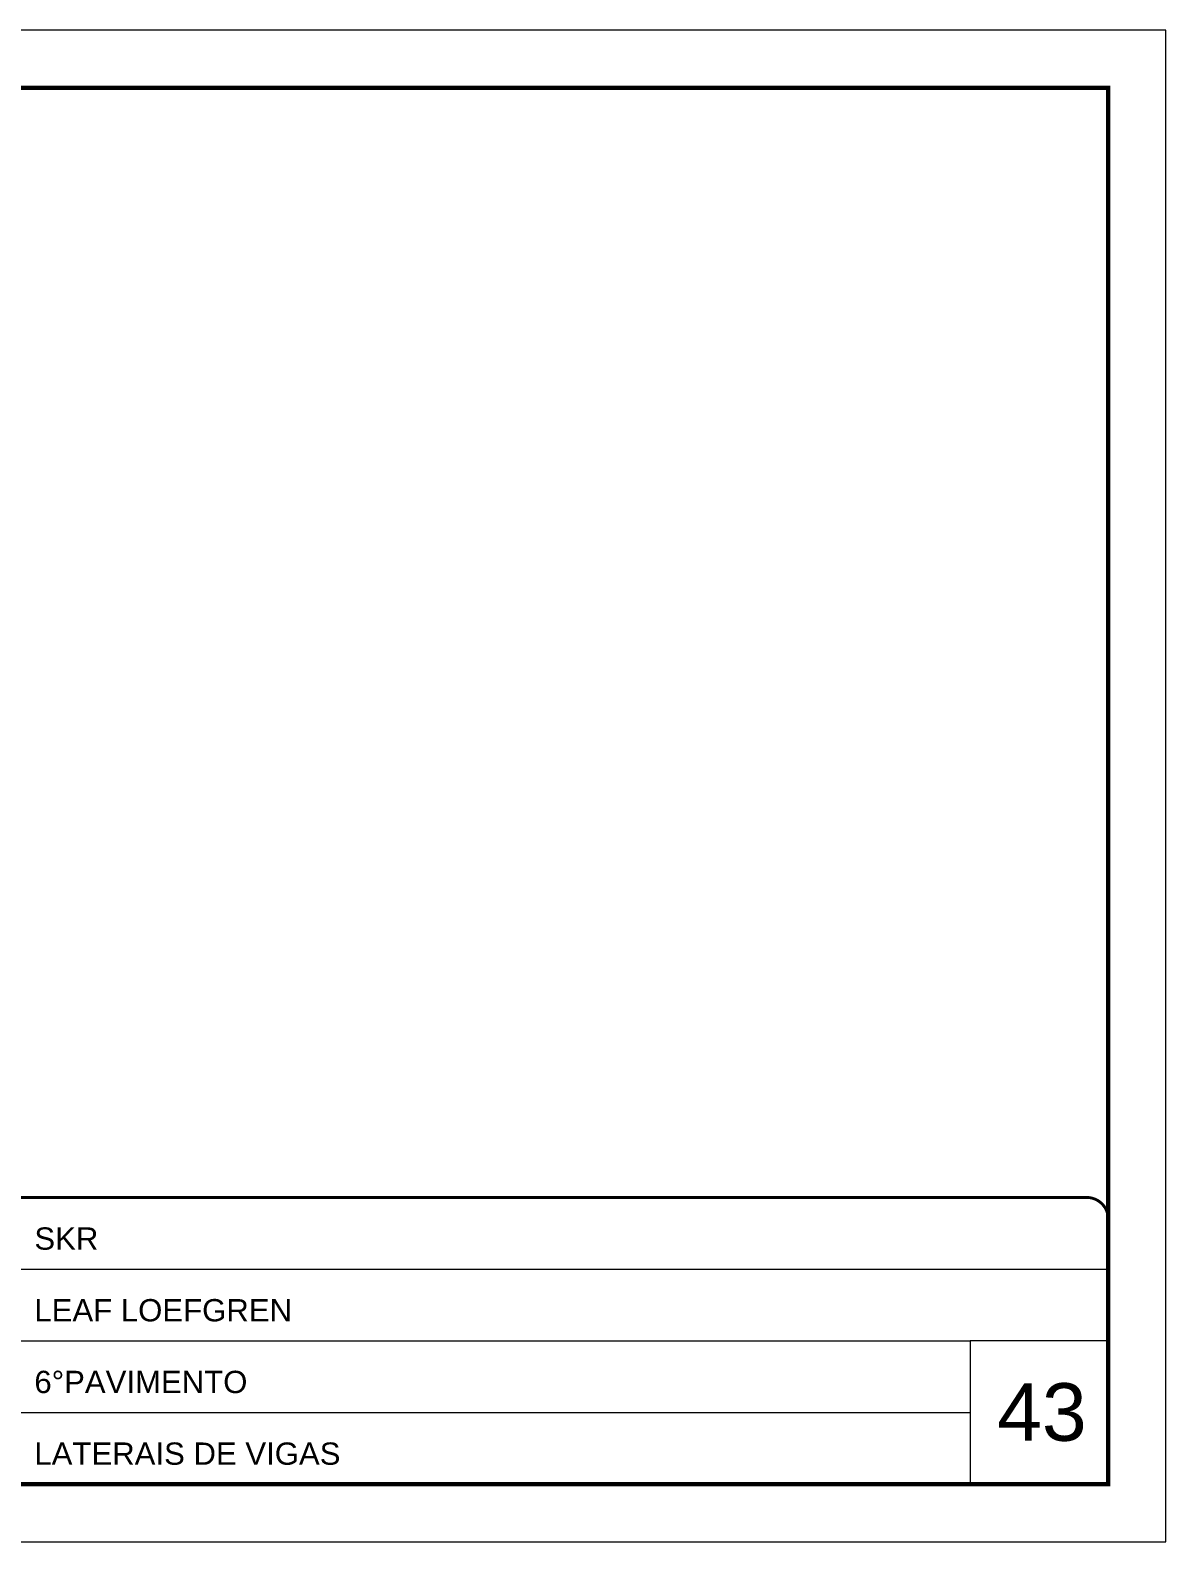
# Model space of a CAD drawing. Extents: x 3309 to 9563, y -2522 to 14608.
# Drawn here: x 7202 to 7991, y 2072 to 3122 of the extents above; entities that cross this region are included whole.
import ezdxf

# ---------------------------------------------------------------- set-up
doc = ezdxf.new("R2010")
doc.units = 0
doc.linetypes.add('CONTINUO', pattern=[0])
doc.linetypes.add('DASHED', pattern=[0.75, 0.5, -0.25])
for name, color, linetype, lineweight in [('CARIMBO', 255, 'Continuous', 9), ('Folhas', 255, 'Continuous', 9), ('SARRAFO DE PRESSAO', 251, 'DASHED', 9)]:
    doc.layers.add(name, color=color, linetype=linetype, lineweight=lineweight)
doc.styles.add('ARIAL', font='arial.ttf')

# ---------------------------------------------------------------- blocks, each defined once
blk = doc.blocks.new('9999999999')
at = {"color": 30, "linetype": 'CONTINUO'}
for p, q in [((98564.6, 34379.6), (99584, 34379.6)), ((98564.6, 34329.8), (99488, 34329.8)), ((99584, 34329.8), (99488, 34329.8)), ((99488, 34329.8), (99488, 34230.2)), ((98564.6, 34280), (99488, 34280))]:
    blk.add_line(p, q, dxfattribs=at)
at = {"color": 30, "linetype": 'CONTINUO', "const_width": 2}
blk.add_lwpolyline([(99584, 34230.2), (99584, 34414.4, 0.414214), (99569, 34429.4), (98229, 34429.4, 0.414214), (98214, 34414.4), (98214, 34245.2, 0.414214), (98229, 34230.2), (99584, 34230.2)], format="xyb", dxfattribs=at)
at = {"layer": 'Folhas'}
blk.add_lwpolyline([(98139, 34190.2), (99624, 34190.2), (99624, 35240.2), (98139, 35240.2)], close=True, dxfattribs=at)
at = {"layer": 'Folhas', "color": 30, "const_width": 3}
blk.add_lwpolyline([(98214, 34230.2), (99584, 34230.2), (99584, 35200.2), (98214, 35200.2)], close=True, dxfattribs=at)
at = {"color": 7, "linetype": 'Continuous', "ltscale": 5, "style": 'ARIAL'}
for s, height, p in [('SKR', 15.48, (98837.7, 34393.1)), ('LEAF LOEFGREN', 15.483, (98837.7, 34343.3)), ('6°PAVIMENTO', 15.483, (98837.7, 34293.5)), ('LATERAIS DE VIGAS', 15.483, (98837.7, 34243.7))]:
    blk.add_text(s, height=height, dxfattribs=at).set_placement(p)

msp = doc.modelspace()

# ---------------------------------------------------------------- block references
at = {"layer": 'SARRAFO DE PRESSAO', "color": 6, "linetype": 'ByBlock'}
msp.add_blockref('9999999999', (-91632.61, -32118.1), dxfattribs=at)

# ---------------------------------------------------------------- texts
at = {"layer": 'CARIMBO', "style": 'ARIAL'}
msp.add_text('43', height=40, dxfattribs=at).set_placement((7874.23, 2142.25))

doc.saveas('drawing.dxf')
